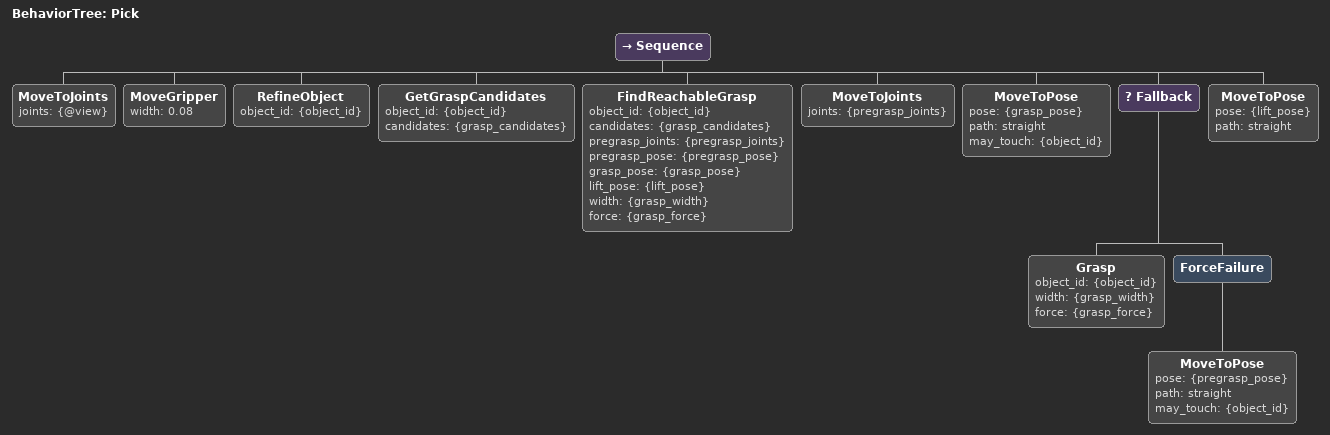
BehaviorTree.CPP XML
<root BTCPP_format="4">
  <!-- Picks object_id: refine from the view pose, first reachable top-down grasp,
       straight approach and lift. A failed grasp backs out to the pre-grasp and fails. -->
  <BehaviorTree ID="Pick">
    <Sequence>
      <MoveToJoints joints="{@view}"/>
      <MoveGripper width="0.08"/>
      <RefineObject object_id="{object_id}"/>
      <GetGraspCandidates object_id="{object_id}" candidates="{grasp_candidates}"/>
      <FindReachableGrasp object_id="{object_id}" candidates="{grasp_candidates}"
                          pregrasp_joints="{pregrasp_joints}" pregrasp_pose="{pregrasp_pose}"
                          grasp_pose="{grasp_pose}" lift_pose="{lift_pose}"
                          width="{grasp_width}" force="{grasp_force}"/>
      <MoveToJoints joints="{pregrasp_joints}"/>
      <MoveToPose pose="{grasp_pose}" path="straight" may_touch="{object_id}"/>
      <Fallback>
        <Grasp object_id="{object_id}" width="{grasp_width}" force="{grasp_force}"/>
        <ForceFailure>
          <MoveToPose pose="{pregrasp_pose}" path="straight" may_touch="{object_id}"/>
        </ForceFailure>
      </Fallback>
      <MoveToPose pose="{lift_pose}" path="straight"/>
    </Sequence>
  </BehaviorTree>

</root>
